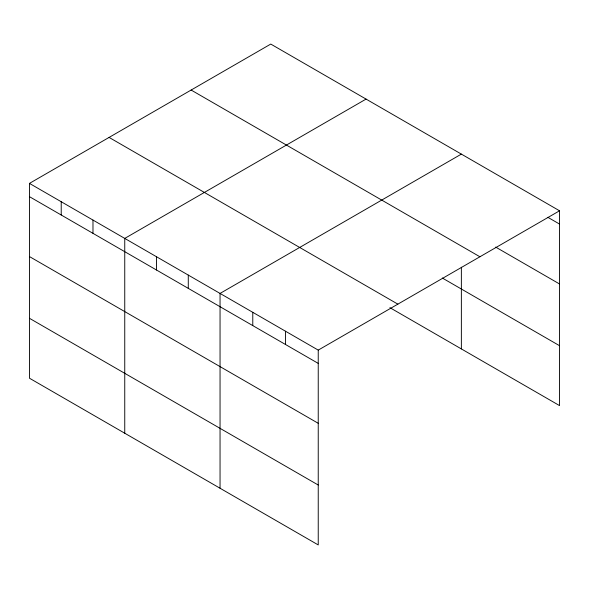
<?xml version="1.0" encoding="UTF-8"?>
<svg xmlns="http://www.w3.org/2000/svg" width="589" height="589" viewBox="0 0 589 589"><rect width="100%" height="100%" fill="white"/><g stroke="black" fill="none" stroke-linecap="round" stroke-linejoin="round"><path stroke-width="0.88" d="M29.45 183.393L318.237 350.116L318.237 544.928L29.45 378.204L29.45 183.393L270.763 44.072L559.55 210.796L559.55 405.607L389.889 307.657M366.063 99.092L124.75 238.412L124.75 433.224M461.364 154.112L220.05 293.432L220.05 488.244M318.237 350.116L559.55 210.796M547.858 217.319L559.55 224.07M495.651 247.085L559.55 283.979M191.131 90.043L479.917 256.775M442.302 278.008L559.55 345.706M109.083 137.414L397.869 304.145M29.45 196.66L318.237 363.391M29.45 256.568L318.237 423.3M29.45 318.296L318.237 485.027M461.364 267.229L461.364 348.924M285.51 331.224L285.51 344.499M252.777 312.325L252.777 325.599M188.281 275.092L188.281 288.36M156.519 256.752L156.519 270.02M92.981 220.072L92.981 233.34M61.219 201.732L61.219 215"/></g></svg>
